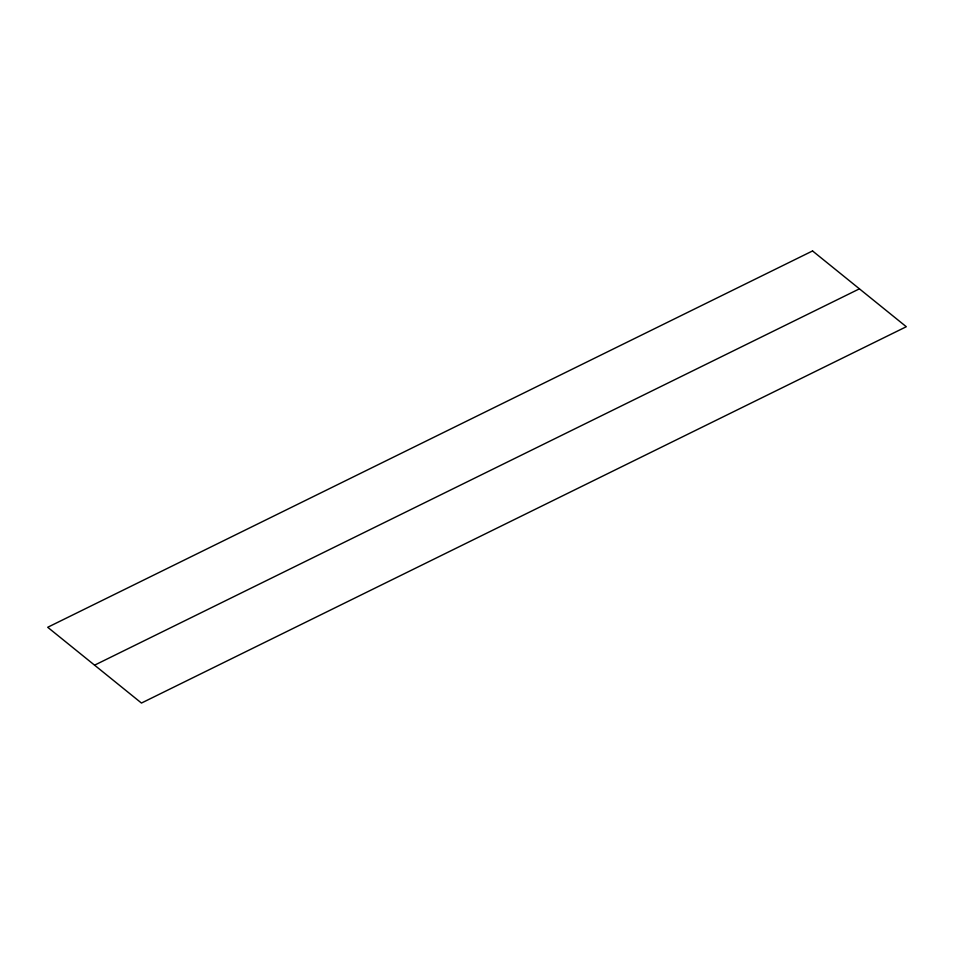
<?xml version="1.0" encoding="UTF-8"?>
<svg xmlns="http://www.w3.org/2000/svg" width="954" height="954" viewBox="0 0 954 954"><rect width="100%" height="100%" fill="white"/><g stroke="black" fill="none" stroke-linecap="round" stroke-linejoin="round"><path stroke-width="1.43" d="M94.577 665.165L859.423 288.835M812.546 250.95L47.7 627.279L141.454 703.05L906.3 326.721L812.546 250.95"/></g></svg>
